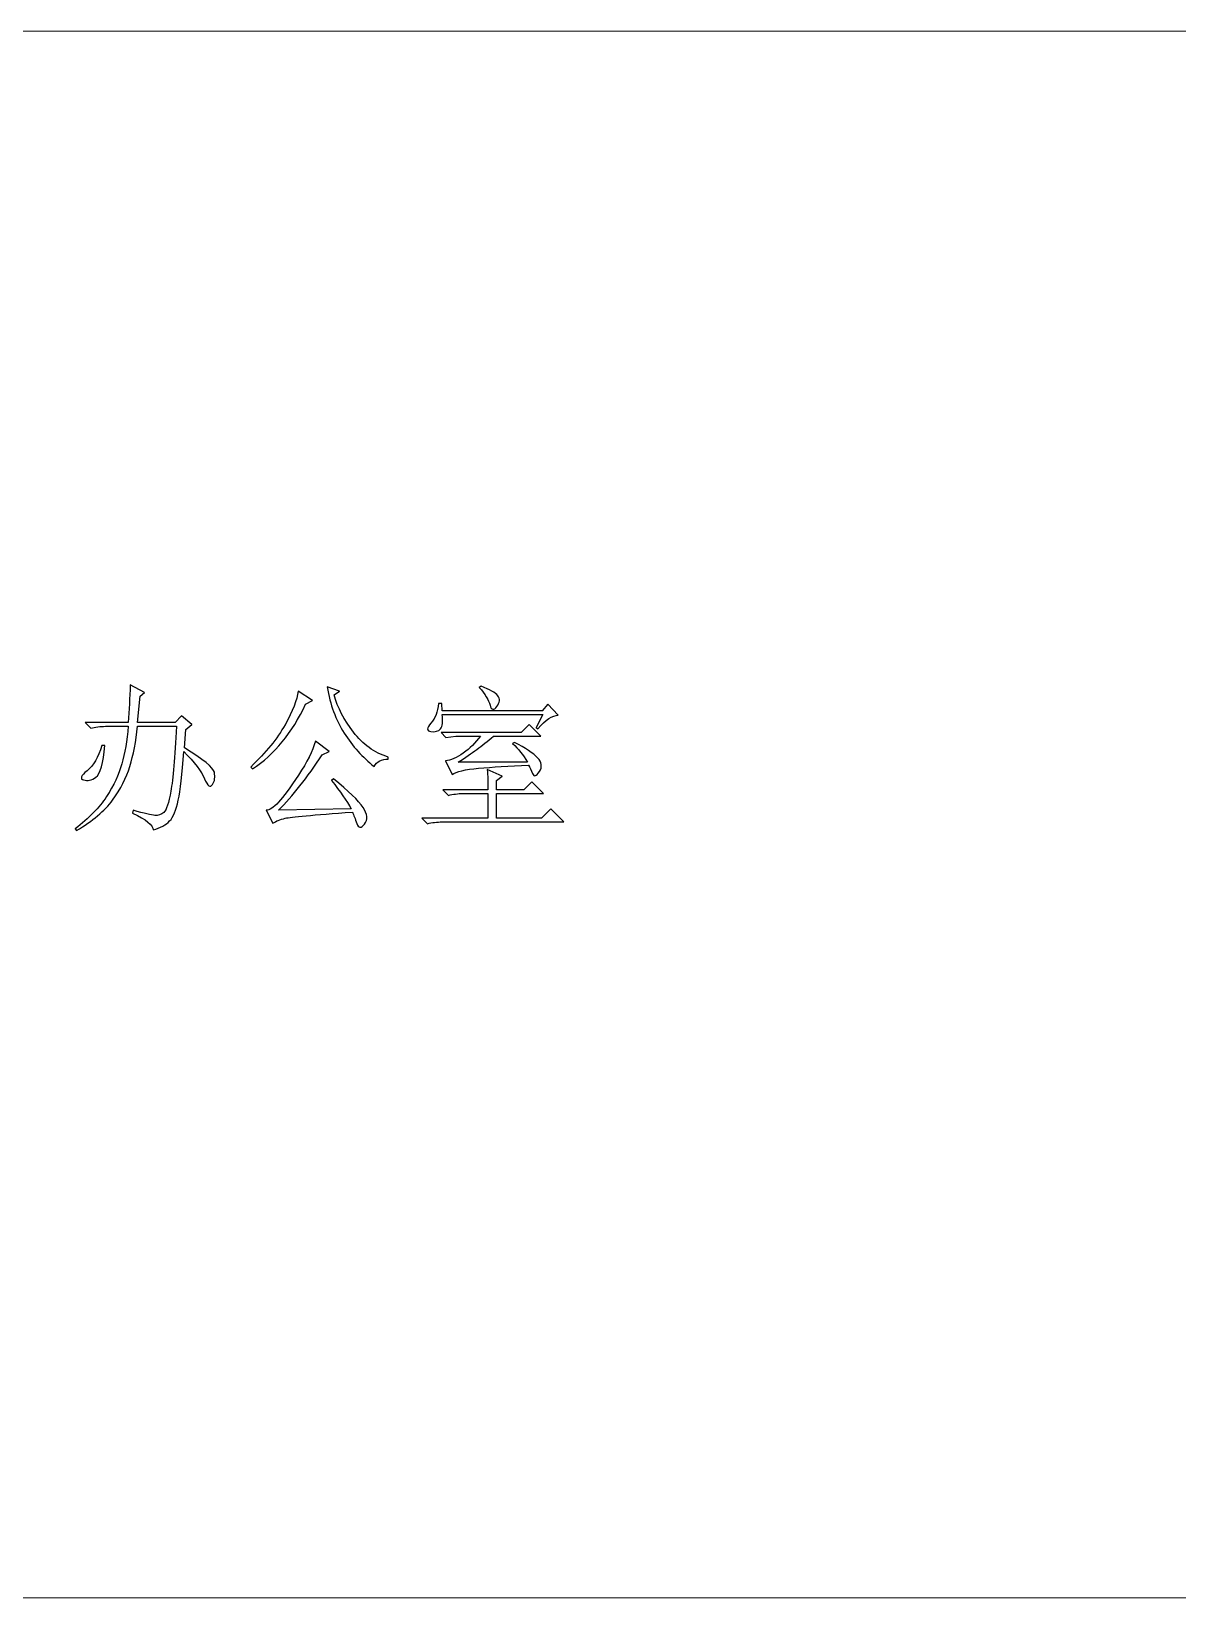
# Model space of a CAD drawing. Header units: millimetres. Extents: x -1478 to 887, y -2742 to 2769.
# Drawn here: x -345 to 271, y 906 to 1747 of the extents above; entities that cross this region are included whole.
import ezdxf

# ---------------------------------------------------------------- set-up
doc = ezdxf.new("R2010")
doc.units = ezdxf.units.MM
doc.header["$MEASUREMENT"] = 0
doc.layers.add('layer 1', color=7, linetype='Continuous')

msp = doc.modelspace()

# ---------------------------------------------------------------- linework, layer by layer
at = {"layer": 'layer 1', "color": 241, "lineweight": 20}
msp.add_lwpolyline([(-696.3776, 905.5119), (325.6468, 905.5119), (325.6468, 1747.1785), (-696.3776, 1747.1785), (-696.3776, 905.5119)], close=True, dxfattribs=at)
at = {"layer": 'layer 1', "color": 250}
for points, knots in [([(-262.4861, 1372.0671), (-262.4861, 1372.0671), (-263.1506, 1362.1277), (-263.1506, 1362.1277), (-263.1506, 1362.1277), (-252.985, 1355.9492), (-247.6265, 1351.5804), (-247.0751, 1349.0354), (-247.0751, 1349.0354), (-246.5237, 1346.5046), (-246.863, 1344.299), (-248.0789, 1342.4186), (-248.0789, 1342.4186), (-249.2948, 1340.5382), (-250.7228, 1341.5844), (-252.377, 1345.5573), (-252.377, 1345.5573), (-254.0312, 1349.5444), (-257.7355, 1354.3939), (-263.4758, 1360.1483), (-263.4758, 1360.1483), (-264.3665, 1347.9892), (-265.3562, 1339.2657), (-266.459, 1333.9638), (-266.459, 1333.9638), (-267.5618, 1328.6618), (-269.117, 1324.9575), (-271.0964, 1322.865), (-271.0964, 1322.865), (-273.09, 1320.7584), (-276.0732, 1319.1607), (-280.0461, 1318.0579), (-280.0461, 1318.0579), (-280.0461, 1320.716), (-283.6938, 1323.6992), (-290.9893, 1327.0076), (-290.9893, 1327.0076), (-290.9893, 1327.0076), (-290.65, 1328.6618), (-290.65, 1328.6618), (-290.65, 1328.6618), (-284.6835, 1326.8945), (-280.8237, 1325.9614), (-279.0564, 1325.8483), (-279.0564, 1325.8483), (-277.2891, 1325.7351), (-275.6914, 1326.2865), (-274.2493, 1327.5025), (-274.2493, 1327.5025), (-272.8213, 1328.7184), (-271.5489, 1332.5358), (-270.446, 1338.9405), (-270.446, 1338.9405), (-269.3291, 1345.3453), (-268.3394, 1356.9389), (-267.4628, 1373.7354), (-267.4628, 1373.7354), (-267.4628, 1373.7354), (-288.3313, 1373.7354), (-288.3313, 1373.7354), (-288.3313, 1373.7354), (-289.222, 1365.5492), (-290.5934, 1358.381), (-292.4739, 1352.1883), (-292.4739, 1352.1883), (-294.3543, 1346.0098), (-297.4506, 1339.9868), (-301.7487, 1334.1334), (-301.7487, 1334.1334), (-306.061, 1328.2801), (-312.5223, 1322.8085), (-321.1468, 1317.7327), (-321.1468, 1317.7327), (-321.1468, 1317.7327), (-321.7971, 1318.7224), (-321.7971, 1318.7224), (-321.7971, 1318.7224), (-314.5158, 1324.2506), (-308.9311, 1329.9908), (-305.0713, 1335.9573), (-305.0713, 1335.9573), (-301.1973, 1341.9237), (-298.4403, 1347.7771), (-296.7861, 1353.5173), (-296.7861, 1353.5173), (-295.1319, 1359.2576), (-293.9725, 1366.0016), (-293.308, 1373.7354), (-293.308, 1373.7354), (-293.308, 1373.7354), (-305.5661, 1373.7354), (-305.5661, 1373.7354), (-305.5661, 1373.7354), (-308.4362, 1373.7354), (-311.0943, 1373.3961), (-313.512, 1372.7316), (-313.512, 1372.7316), (-313.512, 1372.7316), (-316.4952, 1375.7148), (-316.4952, 1375.7148), (-316.4952, 1375.7148), (-316.4952, 1375.7148), (-293.308, 1375.7148), (-293.308, 1375.7148), (-293.308, 1375.7148), (-292.8697, 1382.3458), (-292.5304, 1389.0898), (-292.3042, 1395.9329), (-292.3042, 1395.9329), (-292.3042, 1395.9329), (-284.6835, 1391.96), (-284.6835, 1391.96), (-284.6835, 1391.96), (-284.6835, 1391.96), (-287.0023, 1389.9664), (-287.0023, 1389.9664), (-287.0023, 1389.9664), (-287.0023, 1389.9664), (-288.3313, 1375.7148), (-288.3313, 1375.7148), (-288.3313, 1375.7148), (-288.3313, 1375.7148), (-268.1273, 1375.7148), (-268.1273, 1375.7148), (-268.1273, 1375.7148), (-268.1273, 1375.7148), (-264.8048, 1379.3625), (-264.8048, 1379.3625), (-264.8048, 1379.3625), (-264.8048, 1379.3625), (-259.1777, 1374.7251), (-259.1777, 1374.7251), (-259.1777, 1374.7251), (-259.1777, 1374.7251), (-262.4861, 1372.0671), (-262.4861, 1372.0671)], [0, 0, 0, 0, 0.02941176, 0.02941176, 0.02941176, 0.02941176, 0.05882353, 0.05882353, 0.05882353, 0.05882353, 0.08823529, 0.08823529, 0.08823529, 0.08823529, 0.11764706, 0.11764706, 0.11764706, 0.11764706, 0.14705882, 0.14705882, 0.14705882, 0.14705882, 0.17647059, 0.17647059, 0.17647059, 0.17647059, 0.20588235, 0.20588235, 0.20588235, 0.20588235, 0.23529412, 0.23529412, 0.23529412, 0.23529412, 0.26470588, 0.26470588, 0.26470588, 0.26470588, 0.29411765, 0.29411765, 0.29411765, 0.29411765, 0.32352941, 0.32352941, 0.32352941, 0.32352941, 0.35294118, 0.35294118, 0.35294118, 0.35294118, 0.38235294, 0.38235294, 0.38235294, 0.38235294, 0.41176471, 0.41176471, 0.41176471, 0.41176471, 0.44117647, 0.44117647, 0.44117647, 0.44117647, 0.47058824, 0.47058824, 0.47058824, 0.47058824, 0.5, 0.5, 0.5, 0.5, 0.52941176, 0.52941176, 0.52941176, 0.52941176, 0.55882353, 0.55882353, 0.55882353, 0.55882353, 0.58823529, 0.58823529, 0.58823529, 0.58823529, 0.61764706, 0.61764706, 0.61764706, 0.61764706, 0.64705882, 0.64705882, 0.64705882, 0.64705882, 0.67647059, 0.67647059, 0.67647059, 0.67647059, 0.70588235, 0.70588235, 0.70588235, 0.70588235, 0.73529412, 0.73529412, 0.73529412, 0.73529412, 0.76470588, 0.76470588, 0.76470588, 0.76470588, 0.79411765, 0.79411765, 0.79411765, 0.79411765, 0.82352941, 0.82352941, 0.82352941, 0.82352941, 0.85294118, 0.85294118, 0.85294118, 0.85294118, 0.88235294, 0.88235294, 0.88235294, 0.88235294, 0.91176471, 0.91176471, 0.91176471, 0.91176471, 0.94117647, 0.94117647, 0.94117647, 0.94117647, 0.97058824, 0.97058824, 0.97058824, 0.97058824, 1, 1, 1, 1]), ([(-201.9732, 1392.6245), (-201.9732, 1392.6245), (-194.3526, 1387.6477), (-194.3526, 1387.6477), (-194.3526, 1387.6477), (-194.3526, 1387.6477), (-198.0003, 1385.6542), (-198.0003, 1385.6542), (-198.0003, 1385.6542), (-205.2958, 1370.2008), (-214.7969, 1358.5931), (-226.5035, 1350.8593), (-226.5035, 1350.8593), (-226.5035, 1350.8593), (-227.4932, 1351.8631), (-227.4932, 1351.8631), (-227.4932, 1351.8631), (-219.3212, 1359.5969), (-213.1851, 1367.161), (-209.099, 1374.5554), (-209.099, 1374.5554), (-205.013, 1381.964), (-202.6377, 1387.9729), (-201.9732, 1392.6245)], [0, 0, 0, 0, 0.16666667, 0.16666667, 0.16666667, 0.16666667, 0.33333333, 0.33333333, 0.33333333, 0.33333333, 0.5, 0.5, 0.5, 0.5, 0.66666667, 0.66666667, 0.66666667, 0.66666667, 0.83333333, 0.83333333, 0.83333333, 0.83333333, 1, 1, 1, 1]), ([(-179.7758, 1392.6245), (-179.7758, 1392.6245), (-182.759, 1390.6309), (-182.759, 1390.6309), (-182.759, 1390.6309), (-180.7654, 1383.7879), (-177.2874, 1377.1004), (-172.3248, 1370.5825), (-172.3248, 1370.5825), (-167.348, 1364.0647), (-161.1129, 1359.5969), (-153.6054, 1357.1651), (-153.6054, 1357.1651), (-153.6054, 1357.1651), (-153.6054, 1356.1612), (-153.6054, 1356.1612), (-153.6054, 1356.1612), (-157.14, 1356.1612), (-159.6708, 1354.8464), (-161.226, 1352.1883), (-161.226, 1352.1883), (-167.4045, 1357.052), (-172.763, 1363.0184), (-177.2874, 1370.0877), (-177.2874, 1370.0877), (-181.8258, 1377.1569), (-184.8515, 1385.4421), (-186.4067, 1394.9432), (-186.4067, 1394.9432), (-186.4067, 1394.9432), (-179.7758, 1392.6245), (-179.7758, 1392.6245)], [0, 0, 0, 0, 0.125, 0.125, 0.125, 0.125, 0.25, 0.25, 0.25, 0.25, 0.375, 0.375, 0.375, 0.375, 0.5, 0.5, 0.5, 0.5, 0.625, 0.625, 0.625, 0.625, 0.75, 0.75, 0.75, 0.75, 0.875, 0.875, 0.875, 0.875, 1, 1, 1, 1]), ([(-104.6861, 1394.6039), (-104.6861, 1394.6039), (-103.6964, 1395.2684), (-103.6964, 1395.2684), (-103.6964, 1395.2684), (-99.059, 1393.5011), (-96.0757, 1391.7903), (-94.7467, 1390.1361), (-94.7467, 1390.1361), (-93.4177, 1388.4819), (-93.5874, 1386.5449), (-95.2416, 1384.3393), (-95.2416, 1384.3393), (-96.8958, 1382.1195), (-98.1117, 1382.4023), (-98.8893, 1385.1593), (-98.8893, 1385.1593), (-99.6669, 1387.9163), (-101.5898, 1391.0692), (-104.6861, 1394.6039)], [0, 0, 0, 0, 0.2, 0.2, 0.2, 0.2, 0.4, 0.4, 0.4, 0.4, 0.6, 0.6, 0.6, 0.6, 0.8, 0.8, 0.8, 0.8, 1, 1, 1, 1]), ([(-74.2035, 1373.0709), (-74.2035, 1373.0709), (-70.5557, 1380.027), (-70.5557, 1380.027), (-70.5557, 1380.027), (-70.5557, 1380.027), (-124.5649, 1380.027), (-124.5649, 1380.027), (-124.5649, 1380.027), (-124.1266, 1376.2662), (-124.4659, 1373.7354), (-125.5687, 1372.4064), (-125.5687, 1372.4064), (-126.6715, 1371.0774), (-128.3823, 1370.5825), (-130.701, 1370.9077), (-130.701, 1370.9077), (-133.0197, 1371.247), (-133.0197, 1372.7316), (-130.701, 1375.3896), (-130.701, 1375.3896), (-128.3823, 1378.0335), (-126.9967, 1381.5681), (-126.5584, 1385.9935), (-126.5584, 1385.9935), (-126.5584, 1385.9935), (-124.9042, 1385.9935), (-124.9042, 1385.9935), (-124.9042, 1385.9935), (-124.9042, 1385.9935), (-124.5649, 1382.0206), (-124.5649, 1382.0206), (-124.5649, 1382.0206), (-124.5649, 1382.0206), (-70.895, 1382.0206), (-70.895, 1382.0206), (-70.895, 1382.0206), (-70.895, 1382.0206), (-67.9118, 1385.6542), (-67.9118, 1385.6542), (-67.9118, 1385.6542), (-67.9118, 1385.6542), (-62.2705, 1379.6877), (-62.2705, 1379.6877), (-62.2705, 1379.6877), (-65.3669, 1379.6877), (-69.0146, 1377.27), (-73.2138, 1372.4064), (-73.2138, 1372.4064), (-73.2138, 1372.4064), (-74.2035, 1373.0709), (-74.2035, 1373.0709)], [0, 0, 0, 0, 0.07692308, 0.07692308, 0.07692308, 0.07692308, 0.15384615, 0.15384615, 0.15384615, 0.15384615, 0.23076923, 0.23076923, 0.23076923, 0.23076923, 0.30769231, 0.30769231, 0.30769231, 0.30769231, 0.38461538, 0.38461538, 0.38461538, 0.38461538, 0.46153846, 0.46153846, 0.46153846, 0.46153846, 0.53846154, 0.53846154, 0.53846154, 0.53846154, 0.61538462, 0.61538462, 0.61538462, 0.61538462, 0.69230769, 0.69230769, 0.69230769, 0.69230769, 0.76923077, 0.76923077, 0.76923077, 0.76923077, 0.84615385, 0.84615385, 0.84615385, 0.84615385, 0.92307692, 0.92307692, 0.92307692, 0.92307692, 1, 1, 1, 1]), ([(-97.0654, 1368.4335), (-100.1618, 1365.7754), (-103.145, 1363.4002), (-106.0151, 1361.3077), (-106.0151, 1361.3077), (-108.8852, 1359.201), (-112.1937, 1356.9389), (-115.9545, 1354.507), (-115.9545, 1354.507), (-115.9545, 1354.507), (-78.8409, 1354.507), (-78.8409, 1354.507), (-78.8409, 1354.507), (-81.0465, 1358.2679), (-83.7045, 1361.5763), (-86.8009, 1364.4464), (-86.8009, 1364.4464), (-86.8009, 1364.4464), (-85.797, 1365.1109), (-85.797, 1365.1109), (-85.797, 1365.1109), (-79.8306, 1362.0146), (-75.688, 1359.2576), (-73.3693, 1356.8257), (-73.3693, 1356.8257), (-71.0506, 1354.3939), (-70.7254, 1351.9197), (-72.3796, 1349.3747), (-72.3796, 1349.3747), (-74.0338, 1346.8298), (-75.2497, 1346.5046), (-76.0273, 1348.385), (-76.0273, 1348.385), (-76.8049, 1350.2513), (-77.5119, 1351.75), (-78.1764, 1352.8528), (-78.1764, 1352.8528), (-88.7803, 1352.4145), (-97.7299, 1351.8631), (-105.0254, 1351.1986), (-105.0254, 1351.1986), (-112.3068, 1350.5341), (-117.0573, 1349.4313), (-119.2629, 1347.8761), (-119.2629, 1347.8761), (-119.2629, 1347.8761), (-122.9106, 1355.1715), (-122.9106, 1355.1715), (-122.9106, 1355.1715), (-120.0405, 1355.3978), (-116.8452, 1356.7692), (-113.3106, 1359.3141), (-113.3106, 1359.3141), (-109.776, 1361.8591), (-106.6796, 1364.8988), (-104.0216, 1368.4335), (-104.0216, 1368.4335), (-104.0216, 1368.4335), (-117.2835, 1368.4335), (-117.2835, 1368.4335), (-117.2835, 1368.4335), (-117.2835, 1368.4335), (-122.5855, 1367.769), (-122.5855, 1367.769), (-122.5855, 1367.769), (-122.5855, 1367.769), (-125.2294, 1370.4129), (-125.2294, 1370.4129), (-125.2294, 1370.4129), (-125.2294, 1370.4129), (-82.1493, 1370.4129), (-82.1493, 1370.4129), (-82.1493, 1370.4129), (-82.1493, 1370.4129), (-77.8512, 1374.7251), (-77.8512, 1374.7251), (-77.8512, 1374.7251), (-77.8512, 1374.7251), (-71.5454, 1368.4335), (-71.5454, 1368.4335), (-71.5454, 1368.4335), (-71.5454, 1368.4335), (-97.0654, 1368.4335), (-97.0654, 1368.4335)], [0, 0, 0, 0, 0.04761905, 0.04761905, 0.04761905, 0.04761905, 0.0952381, 0.0952381, 0.0952381, 0.0952381, 0.14285714, 0.14285714, 0.14285714, 0.14285714, 0.19047619, 0.19047619, 0.19047619, 0.19047619, 0.23809524, 0.23809524, 0.23809524, 0.23809524, 0.28571429, 0.28571429, 0.28571429, 0.28571429, 0.33333333, 0.33333333, 0.33333333, 0.33333333, 0.38095238, 0.38095238, 0.38095238, 0.38095238, 0.42857143, 0.42857143, 0.42857143, 0.42857143, 0.47619048, 0.47619048, 0.47619048, 0.47619048, 0.52380952, 0.52380952, 0.52380952, 0.52380952, 0.57142857, 0.57142857, 0.57142857, 0.57142857, 0.61904762, 0.61904762, 0.61904762, 0.61904762, 0.66666667, 0.66666667, 0.66666667, 0.66666667, 0.71428571, 0.71428571, 0.71428571, 0.71428571, 0.76190476, 0.76190476, 0.76190476, 0.76190476, 0.80952381, 0.80952381, 0.80952381, 0.80952381, 0.85714286, 0.85714286, 0.85714286, 0.85714286, 0.9047619, 0.9047619, 0.9047619, 0.9047619, 0.95238095, 0.95238095, 0.95238095, 0.95238095, 1, 1, 1, 1]), ([(-212.5771, 1328.6618), (-212.5771, 1328.6618), (-173.4841, 1329.3263), (-173.4841, 1329.3263), (-173.4841, 1329.3263), (-175.9159, 1333.7375), (-179.4506, 1338.8274), (-184.088, 1344.5676), (-184.088, 1344.5676), (-184.088, 1344.5676), (-183.0842, 1345.5573), (-183.0842, 1345.5573), (-183.0842, 1345.5573), (-174.9121, 1338.9405), (-169.6102, 1333.7941), (-167.1783, 1330.1605), (-167.1783, 1330.1605), (-164.7606, 1326.5128), (-164.4779, 1323.5295), (-166.3583, 1321.2108), (-166.3583, 1321.2108), (-168.2387, 1318.8921), (-169.6102, 1318.9911), (-170.5009, 1321.536), (-170.5009, 1321.536), (-171.3775, 1324.0809), (-172.1551, 1326.1169), (-172.8196, 1327.6721), (-172.8196, 1327.6721), (-194.0274, 1326.1169), (-206.0593, 1325.0141), (-208.9435, 1324.3496), (-208.9435, 1324.3496), (-211.8136, 1323.6992), (-214.0192, 1322.8085), (-215.5603, 1321.7057), (-215.5603, 1321.7057), (-215.5603, 1321.7057), (-219.2081, 1328.6618), (-219.2081, 1328.6618), (-219.2081, 1328.6618), (-217.4408, 1328.6618), (-215.2352, 1330.1039), (-212.5771, 1332.9741), (-212.5771, 1332.9741), (-209.9332, 1335.8442), (-206.342, 1340.7078), (-201.8177, 1347.5509), (-201.8177, 1347.5509), (-197.2792, 1354.3939), (-194.2536, 1360.4735), (-192.6984, 1365.7754), (-192.6984, 1365.7754), (-192.6984, 1365.7754), (-185.417, 1360.1483), (-185.417, 1360.1483), (-185.417, 1360.1483), (-185.417, 1360.1483), (-189.0506, 1358.4799), (-189.0506, 1358.4799), (-189.0506, 1358.4799), (-197.2227, 1346.1087), (-205.0696, 1336.1694), (-212.5771, 1328.6618)], [0, 0, 0, 0, 0.0625, 0.0625, 0.0625, 0.0625, 0.125, 0.125, 0.125, 0.125, 0.1875, 0.1875, 0.1875, 0.1875, 0.25, 0.25, 0.25, 0.25, 0.3125, 0.3125, 0.3125, 0.3125, 0.375, 0.375, 0.375, 0.375, 0.4375, 0.4375, 0.4375, 0.4375, 0.5, 0.5, 0.5, 0.5, 0.5625, 0.5625, 0.5625, 0.5625, 0.625, 0.625, 0.625, 0.625, 0.6875, 0.6875, 0.6875, 0.6875, 0.75, 0.75, 0.75, 0.75, 0.8125, 0.8125, 0.8125, 0.8125, 0.875, 0.875, 0.875, 0.875, 0.9375, 0.9375, 0.9375, 0.9375, 1, 1, 1, 1]), ([(-307.5597, 1363.4567), (-307.5597, 1363.4567), (-305.8913, 1363.4567), (-305.8913, 1363.4567), (-305.8913, 1363.4567), (-306.782, 1353.7435), (-308.3797, 1348.0457), (-310.6984, 1346.3915), (-310.6984, 1346.3915), (-313.0171, 1344.7373), (-315.2369, 1344.2425), (-317.3294, 1344.907), (-317.3294, 1344.907), (-319.4219, 1345.5573), (-318.8139, 1347.2257), (-315.5055, 1349.8696), (-315.5055, 1349.8696), (-312.1971, 1352.5276), (-309.539, 1357.052), (-307.5597, 1363.4567)], [0, 0, 0, 0, 0.2, 0.2, 0.2, 0.2, 0.4, 0.4, 0.4, 0.4, 0.6, 0.6, 0.6, 0.6, 0.8, 0.8, 0.8, 0.8, 1, 1, 1, 1]), ([(-100.0487, 1339.605), (-100.0487, 1343.578), (-100.1618, 1347.2257), (-100.3739, 1350.5341), (-100.3739, 1350.5341), (-100.3739, 1350.5341), (-92.428, 1346.8864), (-92.428, 1346.8864), (-92.428, 1346.8864), (-92.428, 1346.8864), (-95.4112, 1344.5676), (-95.4112, 1344.5676), (-95.4112, 1344.5676), (-95.4112, 1344.5676), (-95.4112, 1339.605), (-95.4112, 1339.605), (-95.4112, 1339.605), (-95.4112, 1339.605), (-80.8344, 1339.605), (-80.8344, 1339.605), (-80.8344, 1339.605), (-80.8344, 1339.605), (-76.5222, 1343.9031), (-76.5222, 1343.9031), (-76.5222, 1343.9031), (-76.5222, 1343.9031), (-70.2305, 1337.6115), (-70.2305, 1337.6115), (-70.2305, 1337.6115), (-70.2305, 1337.6115), (-95.4112, 1337.6115), (-95.4112, 1337.6115), (-95.4112, 1337.6115), (-95.4112, 1337.6115), (-95.4112, 1324.3496), (-95.4112, 1324.3496), (-95.4112, 1324.3496), (-95.4112, 1324.3496), (-71.2202, 1324.3496), (-71.2202, 1324.3496), (-71.2202, 1324.3496), (-71.2202, 1324.3496), (-66.2435, 1329.3263), (-66.2435, 1329.3263), (-66.2435, 1329.3263), (-66.2435, 1329.3263), (-59.2873, 1322.3702), (-59.2873, 1322.3702), (-59.2873, 1322.3702), (-59.2873, 1322.3702), (-124.5649, 1322.3702), (-124.5649, 1322.3702), (-124.5649, 1322.3702), (-127.4491, 1322.3702), (-130.093, 1322.0309), (-132.5248, 1321.3663), (-132.5248, 1321.3663), (-132.5248, 1321.3663), (-135.5081, 1324.3496), (-135.5081, 1324.3496), (-135.5081, 1324.3496), (-135.5081, 1324.3496), (-100.0487, 1324.3496), (-100.0487, 1324.3496), (-100.0487, 1324.3496), (-100.0487, 1324.3496), (-100.0487, 1337.6115), (-100.0487, 1337.6115), (-100.0487, 1337.6115), (-100.0487, 1337.6115), (-113.3106, 1337.6115), (-113.3106, 1337.6115), (-113.3106, 1337.6115), (-116.1807, 1337.6115), (-118.8246, 1337.2722), (-121.2564, 1336.6218), (-121.2564, 1336.6218), (-121.2564, 1336.6218), (-124.2397, 1339.605), (-124.2397, 1339.605), (-124.2397, 1339.605), (-124.2397, 1339.605), (-100.0487, 1339.605), (-100.0487, 1339.605)], [0, 0, 0, 0, 0.04761905, 0.04761905, 0.04761905, 0.04761905, 0.0952381, 0.0952381, 0.0952381, 0.0952381, 0.14285714, 0.14285714, 0.14285714, 0.14285714, 0.19047619, 0.19047619, 0.19047619, 0.19047619, 0.23809524, 0.23809524, 0.23809524, 0.23809524, 0.28571429, 0.28571429, 0.28571429, 0.28571429, 0.33333333, 0.33333333, 0.33333333, 0.33333333, 0.38095238, 0.38095238, 0.38095238, 0.38095238, 0.42857143, 0.42857143, 0.42857143, 0.42857143, 0.47619048, 0.47619048, 0.47619048, 0.47619048, 0.52380952, 0.52380952, 0.52380952, 0.52380952, 0.57142857, 0.57142857, 0.57142857, 0.57142857, 0.61904762, 0.61904762, 0.61904762, 0.61904762, 0.66666667, 0.66666667, 0.66666667, 0.66666667, 0.71428571, 0.71428571, 0.71428571, 0.71428571, 0.76190476, 0.76190476, 0.76190476, 0.76190476, 0.80952381, 0.80952381, 0.80952381, 0.80952381, 0.85714286, 0.85714286, 0.85714286, 0.85714286, 0.9047619, 0.9047619, 0.9047619, 0.9047619, 0.95238095, 0.95238095, 0.95238095, 0.95238095, 1, 1, 1, 1])]:
    msp.add_open_spline(points, degree=3, knots=knots, dxfattribs=at)
at = {"layer": 'layer 1', "color": 250, "lineweight": 20}
for points, knots in [([(-262.4861, 1372.0671), (-262.4861, 1372.0671), (-263.1506, 1362.1277), (-263.1506, 1362.1277), (-263.1506, 1362.1277), (-252.985, 1355.9492), (-247.6265, 1351.5804), (-247.0751, 1349.0354), (-247.0751, 1349.0354), (-246.5237, 1346.5046), (-246.863, 1344.299), (-248.0789, 1342.4186), (-248.0789, 1342.4186), (-249.2948, 1340.5382), (-250.7228, 1341.5844), (-252.377, 1345.5573), (-252.377, 1345.5573), (-254.0312, 1349.5444), (-257.7355, 1354.3939), (-263.4758, 1360.1483), (-263.4758, 1360.1483), (-264.3665, 1347.9892), (-265.3562, 1339.2657), (-266.459, 1333.9638), (-266.459, 1333.9638), (-267.5618, 1328.6618), (-269.117, 1324.9575), (-271.0964, 1322.865), (-271.0964, 1322.865), (-273.09, 1320.7584), (-276.0732, 1319.1607), (-280.0461, 1318.0579), (-280.0461, 1318.0579), (-280.0461, 1320.716), (-283.6938, 1323.6992), (-290.9893, 1327.0076), (-290.9893, 1327.0076), (-290.9893, 1327.0076), (-290.65, 1328.6618), (-290.65, 1328.6618), (-290.65, 1328.6618), (-284.6835, 1326.8945), (-280.8237, 1325.9614), (-279.0564, 1325.8483), (-279.0564, 1325.8483), (-277.2891, 1325.7351), (-275.6914, 1326.2865), (-274.2493, 1327.5025), (-274.2493, 1327.5025), (-272.8213, 1328.7184), (-271.5489, 1332.5358), (-270.446, 1338.9405), (-270.446, 1338.9405), (-269.3291, 1345.3453), (-268.3394, 1356.9389), (-267.4628, 1373.7354), (-267.4628, 1373.7354), (-267.4628, 1373.7354), (-288.3313, 1373.7354), (-288.3313, 1373.7354), (-288.3313, 1373.7354), (-289.222, 1365.5492), (-290.5934, 1358.381), (-292.4739, 1352.1883), (-292.4739, 1352.1883), (-294.3543, 1346.0098), (-297.4506, 1339.9868), (-301.7487, 1334.1334), (-301.7487, 1334.1334), (-306.061, 1328.2801), (-312.5223, 1322.8085), (-321.1468, 1317.7327), (-321.1468, 1317.7327), (-321.1468, 1317.7327), (-321.7971, 1318.7224), (-321.7971, 1318.7224), (-321.7971, 1318.7224), (-314.5158, 1324.2506), (-308.9311, 1329.9908), (-305.0713, 1335.9573), (-305.0713, 1335.9573), (-301.1973, 1341.9237), (-298.4403, 1347.7771), (-296.7861, 1353.5173), (-296.7861, 1353.5173), (-295.1319, 1359.2576), (-293.9725, 1366.0016), (-293.308, 1373.7354), (-293.308, 1373.7354), (-293.308, 1373.7354), (-305.5661, 1373.7354), (-305.5661, 1373.7354), (-305.5661, 1373.7354), (-308.4362, 1373.7354), (-311.0943, 1373.3961), (-313.512, 1372.7316), (-313.512, 1372.7316), (-313.512, 1372.7316), (-316.4952, 1375.7148), (-316.4952, 1375.7148), (-316.4952, 1375.7148), (-316.4952, 1375.7148), (-293.308, 1375.7148), (-293.308, 1375.7148), (-293.308, 1375.7148), (-292.8697, 1382.3458), (-292.5304, 1389.0898), (-292.3042, 1395.9329), (-292.3042, 1395.9329), (-292.3042, 1395.9329), (-284.6835, 1391.96), (-284.6835, 1391.96), (-284.6835, 1391.96), (-284.6835, 1391.96), (-287.0023, 1389.9664), (-287.0023, 1389.9664), (-287.0023, 1389.9664), (-287.0023, 1389.9664), (-288.3313, 1375.7148), (-288.3313, 1375.7148), (-288.3313, 1375.7148), (-288.3313, 1375.7148), (-268.1273, 1375.7148), (-268.1273, 1375.7148), (-268.1273, 1375.7148), (-268.1273, 1375.7148), (-264.8048, 1379.3625), (-264.8048, 1379.3625), (-264.8048, 1379.3625), (-264.8048, 1379.3625), (-259.1777, 1374.7251), (-259.1777, 1374.7251), (-259.1777, 1374.7251), (-259.1777, 1374.7251), (-262.4861, 1372.0671), (-262.4861, 1372.0671)], [0, 0, 0, 0, 0.02941176, 0.02941176, 0.02941176, 0.02941176, 0.05882353, 0.05882353, 0.05882353, 0.05882353, 0.08823529, 0.08823529, 0.08823529, 0.08823529, 0.11764706, 0.11764706, 0.11764706, 0.11764706, 0.14705882, 0.14705882, 0.14705882, 0.14705882, 0.17647059, 0.17647059, 0.17647059, 0.17647059, 0.20588235, 0.20588235, 0.20588235, 0.20588235, 0.23529412, 0.23529412, 0.23529412, 0.23529412, 0.26470588, 0.26470588, 0.26470588, 0.26470588, 0.29411765, 0.29411765, 0.29411765, 0.29411765, 0.32352941, 0.32352941, 0.32352941, 0.32352941, 0.35294118, 0.35294118, 0.35294118, 0.35294118, 0.38235294, 0.38235294, 0.38235294, 0.38235294, 0.41176471, 0.41176471, 0.41176471, 0.41176471, 0.44117647, 0.44117647, 0.44117647, 0.44117647, 0.47058824, 0.47058824, 0.47058824, 0.47058824, 0.5, 0.5, 0.5, 0.5, 0.52941176, 0.52941176, 0.52941176, 0.52941176, 0.55882353, 0.55882353, 0.55882353, 0.55882353, 0.58823529, 0.58823529, 0.58823529, 0.58823529, 0.61764706, 0.61764706, 0.61764706, 0.61764706, 0.64705882, 0.64705882, 0.64705882, 0.64705882, 0.67647059, 0.67647059, 0.67647059, 0.67647059, 0.70588235, 0.70588235, 0.70588235, 0.70588235, 0.73529412, 0.73529412, 0.73529412, 0.73529412, 0.76470588, 0.76470588, 0.76470588, 0.76470588, 0.79411765, 0.79411765, 0.79411765, 0.79411765, 0.82352941, 0.82352941, 0.82352941, 0.82352941, 0.85294118, 0.85294118, 0.85294118, 0.85294118, 0.88235294, 0.88235294, 0.88235294, 0.88235294, 0.91176471, 0.91176471, 0.91176471, 0.91176471, 0.94117647, 0.94117647, 0.94117647, 0.94117647, 0.97058824, 0.97058824, 0.97058824, 0.97058824, 1, 1, 1, 1]), ([(-201.9732, 1392.6245), (-201.9732, 1392.6245), (-194.3526, 1387.6477), (-194.3526, 1387.6477), (-194.3526, 1387.6477), (-194.3526, 1387.6477), (-198.0003, 1385.6542), (-198.0003, 1385.6542), (-198.0003, 1385.6542), (-205.2958, 1370.2008), (-214.7969, 1358.5931), (-226.5035, 1350.8593), (-226.5035, 1350.8593), (-226.5035, 1350.8593), (-227.4932, 1351.8631), (-227.4932, 1351.8631), (-227.4932, 1351.8631), (-219.3212, 1359.5969), (-213.1851, 1367.161), (-209.099, 1374.5554), (-209.099, 1374.5554), (-205.013, 1381.964), (-202.6377, 1387.9729), (-201.9732, 1392.6245)], [0, 0, 0, 0, 0.16666667, 0.16666667, 0.16666667, 0.16666667, 0.33333333, 0.33333333, 0.33333333, 0.33333333, 0.5, 0.5, 0.5, 0.5, 0.66666667, 0.66666667, 0.66666667, 0.66666667, 0.83333333, 0.83333333, 0.83333333, 0.83333333, 1, 1, 1, 1]), ([(-179.7758, 1392.6245), (-179.7758, 1392.6245), (-182.759, 1390.6309), (-182.759, 1390.6309), (-182.759, 1390.6309), (-180.7654, 1383.7879), (-177.2874, 1377.1004), (-172.3248, 1370.5825), (-172.3248, 1370.5825), (-167.348, 1364.0647), (-161.1129, 1359.5969), (-153.6054, 1357.1651), (-153.6054, 1357.1651), (-153.6054, 1357.1651), (-153.6054, 1356.1612), (-153.6054, 1356.1612), (-153.6054, 1356.1612), (-157.14, 1356.1612), (-159.6708, 1354.8464), (-161.226, 1352.1883), (-161.226, 1352.1883), (-167.4045, 1357.052), (-172.763, 1363.0184), (-177.2874, 1370.0877), (-177.2874, 1370.0877), (-181.8258, 1377.1569), (-184.8515, 1385.4421), (-186.4067, 1394.9432), (-186.4067, 1394.9432), (-186.4067, 1394.9432), (-179.7758, 1392.6245), (-179.7758, 1392.6245)], [0, 0, 0, 0, 0.125, 0.125, 0.125, 0.125, 0.25, 0.25, 0.25, 0.25, 0.375, 0.375, 0.375, 0.375, 0.5, 0.5, 0.5, 0.5, 0.625, 0.625, 0.625, 0.625, 0.75, 0.75, 0.75, 0.75, 0.875, 0.875, 0.875, 0.875, 1, 1, 1, 1]), ([(-104.6861, 1394.6039), (-104.6861, 1394.6039), (-103.6964, 1395.2684), (-103.6964, 1395.2684), (-103.6964, 1395.2684), (-99.059, 1393.5011), (-96.0757, 1391.7903), (-94.7467, 1390.1361), (-94.7467, 1390.1361), (-93.4177, 1388.4819), (-93.5874, 1386.5449), (-95.2416, 1384.3393), (-95.2416, 1384.3393), (-96.8958, 1382.1195), (-98.1117, 1382.4023), (-98.8893, 1385.1593), (-98.8893, 1385.1593), (-99.6669, 1387.9163), (-101.5898, 1391.0692), (-104.6861, 1394.6039)], [0, 0, 0, 0, 0.2, 0.2, 0.2, 0.2, 0.4, 0.4, 0.4, 0.4, 0.6, 0.6, 0.6, 0.6, 0.8, 0.8, 0.8, 0.8, 1, 1, 1, 1]), ([(-74.2035, 1373.0709), (-74.2035, 1373.0709), (-70.5557, 1380.027), (-70.5557, 1380.027), (-70.5557, 1380.027), (-70.5557, 1380.027), (-124.5649, 1380.027), (-124.5649, 1380.027), (-124.5649, 1380.027), (-124.1266, 1376.2662), (-124.4659, 1373.7354), (-125.5687, 1372.4064), (-125.5687, 1372.4064), (-126.6715, 1371.0774), (-128.3823, 1370.5825), (-130.701, 1370.9077), (-130.701, 1370.9077), (-133.0197, 1371.247), (-133.0197, 1372.7316), (-130.701, 1375.3896), (-130.701, 1375.3896), (-128.3823, 1378.0335), (-126.9967, 1381.5681), (-126.5584, 1385.9935), (-126.5584, 1385.9935), (-126.5584, 1385.9935), (-124.9042, 1385.9935), (-124.9042, 1385.9935), (-124.9042, 1385.9935), (-124.9042, 1385.9935), (-124.5649, 1382.0206), (-124.5649, 1382.0206), (-124.5649, 1382.0206), (-124.5649, 1382.0206), (-70.895, 1382.0206), (-70.895, 1382.0206), (-70.895, 1382.0206), (-70.895, 1382.0206), (-67.9118, 1385.6542), (-67.9118, 1385.6542), (-67.9118, 1385.6542), (-67.9118, 1385.6542), (-62.2705, 1379.6877), (-62.2705, 1379.6877), (-62.2705, 1379.6877), (-65.3669, 1379.6877), (-69.0146, 1377.27), (-73.2138, 1372.4064), (-73.2138, 1372.4064), (-73.2138, 1372.4064), (-74.2035, 1373.0709), (-74.2035, 1373.0709)], [0, 0, 0, 0, 0.07692308, 0.07692308, 0.07692308, 0.07692308, 0.15384615, 0.15384615, 0.15384615, 0.15384615, 0.23076923, 0.23076923, 0.23076923, 0.23076923, 0.30769231, 0.30769231, 0.30769231, 0.30769231, 0.38461538, 0.38461538, 0.38461538, 0.38461538, 0.46153846, 0.46153846, 0.46153846, 0.46153846, 0.53846154, 0.53846154, 0.53846154, 0.53846154, 0.61538462, 0.61538462, 0.61538462, 0.61538462, 0.69230769, 0.69230769, 0.69230769, 0.69230769, 0.76923077, 0.76923077, 0.76923077, 0.76923077, 0.84615385, 0.84615385, 0.84615385, 0.84615385, 0.92307692, 0.92307692, 0.92307692, 0.92307692, 1, 1, 1, 1]), ([(-97.0654, 1368.4335), (-100.1618, 1365.7754), (-103.145, 1363.4002), (-106.0151, 1361.3077), (-106.0151, 1361.3077), (-108.8852, 1359.201), (-112.1937, 1356.9389), (-115.9545, 1354.507), (-115.9545, 1354.507), (-115.9545, 1354.507), (-78.8409, 1354.507), (-78.8409, 1354.507), (-78.8409, 1354.507), (-81.0465, 1358.2679), (-83.7045, 1361.5763), (-86.8009, 1364.4464), (-86.8009, 1364.4464), (-86.8009, 1364.4464), (-85.797, 1365.1109), (-85.797, 1365.1109), (-85.797, 1365.1109), (-79.8306, 1362.0146), (-75.688, 1359.2576), (-73.3693, 1356.8257), (-73.3693, 1356.8257), (-71.0506, 1354.3939), (-70.7254, 1351.9197), (-72.3796, 1349.3747), (-72.3796, 1349.3747), (-74.0338, 1346.8298), (-75.2497, 1346.5046), (-76.0273, 1348.385), (-76.0273, 1348.385), (-76.8049, 1350.2513), (-77.5119, 1351.75), (-78.1764, 1352.8528), (-78.1764, 1352.8528), (-88.7803, 1352.4145), (-97.7299, 1351.8631), (-105.0254, 1351.1986), (-105.0254, 1351.1986), (-112.3068, 1350.5341), (-117.0573, 1349.4313), (-119.2629, 1347.8761), (-119.2629, 1347.8761), (-119.2629, 1347.8761), (-122.9106, 1355.1715), (-122.9106, 1355.1715), (-122.9106, 1355.1715), (-120.0405, 1355.3978), (-116.8452, 1356.7692), (-113.3106, 1359.3141), (-113.3106, 1359.3141), (-109.776, 1361.8591), (-106.6796, 1364.8988), (-104.0216, 1368.4335), (-104.0216, 1368.4335), (-104.0216, 1368.4335), (-117.2835, 1368.4335), (-117.2835, 1368.4335), (-117.2835, 1368.4335), (-117.2835, 1368.4335), (-122.5855, 1367.769), (-122.5855, 1367.769), (-122.5855, 1367.769), (-122.5855, 1367.769), (-125.2294, 1370.4129), (-125.2294, 1370.4129), (-125.2294, 1370.4129), (-125.2294, 1370.4129), (-82.1493, 1370.4129), (-82.1493, 1370.4129), (-82.1493, 1370.4129), (-82.1493, 1370.4129), (-77.8512, 1374.7251), (-77.8512, 1374.7251), (-77.8512, 1374.7251), (-77.8512, 1374.7251), (-71.5454, 1368.4335), (-71.5454, 1368.4335), (-71.5454, 1368.4335), (-71.5454, 1368.4335), (-97.0654, 1368.4335), (-97.0654, 1368.4335)], [0, 0, 0, 0, 0.04761905, 0.04761905, 0.04761905, 0.04761905, 0.0952381, 0.0952381, 0.0952381, 0.0952381, 0.14285714, 0.14285714, 0.14285714, 0.14285714, 0.19047619, 0.19047619, 0.19047619, 0.19047619, 0.23809524, 0.23809524, 0.23809524, 0.23809524, 0.28571429, 0.28571429, 0.28571429, 0.28571429, 0.33333333, 0.33333333, 0.33333333, 0.33333333, 0.38095238, 0.38095238, 0.38095238, 0.38095238, 0.42857143, 0.42857143, 0.42857143, 0.42857143, 0.47619048, 0.47619048, 0.47619048, 0.47619048, 0.52380952, 0.52380952, 0.52380952, 0.52380952, 0.57142857, 0.57142857, 0.57142857, 0.57142857, 0.61904762, 0.61904762, 0.61904762, 0.61904762, 0.66666667, 0.66666667, 0.66666667, 0.66666667, 0.71428571, 0.71428571, 0.71428571, 0.71428571, 0.76190476, 0.76190476, 0.76190476, 0.76190476, 0.80952381, 0.80952381, 0.80952381, 0.80952381, 0.85714286, 0.85714286, 0.85714286, 0.85714286, 0.9047619, 0.9047619, 0.9047619, 0.9047619, 0.95238095, 0.95238095, 0.95238095, 0.95238095, 1, 1, 1, 1]), ([(-212.5771, 1328.6618), (-212.5771, 1328.6618), (-173.4841, 1329.3263), (-173.4841, 1329.3263), (-173.4841, 1329.3263), (-175.9159, 1333.7375), (-179.4506, 1338.8274), (-184.088, 1344.5676), (-184.088, 1344.5676), (-184.088, 1344.5676), (-183.0842, 1345.5573), (-183.0842, 1345.5573), (-183.0842, 1345.5573), (-174.9121, 1338.9405), (-169.6102, 1333.7941), (-167.1783, 1330.1605), (-167.1783, 1330.1605), (-164.7606, 1326.5128), (-164.4779, 1323.5295), (-166.3583, 1321.2108), (-166.3583, 1321.2108), (-168.2387, 1318.8921), (-169.6102, 1318.9911), (-170.5009, 1321.536), (-170.5009, 1321.536), (-171.3775, 1324.0809), (-172.1551, 1326.1169), (-172.8196, 1327.6721), (-172.8196, 1327.6721), (-194.0274, 1326.1169), (-206.0593, 1325.0141), (-208.9435, 1324.3496), (-208.9435, 1324.3496), (-211.8136, 1323.6992), (-214.0192, 1322.8085), (-215.5603, 1321.7057), (-215.5603, 1321.7057), (-215.5603, 1321.7057), (-219.2081, 1328.6618), (-219.2081, 1328.6618), (-219.2081, 1328.6618), (-217.4408, 1328.6618), (-215.2352, 1330.1039), (-212.5771, 1332.9741), (-212.5771, 1332.9741), (-209.9332, 1335.8442), (-206.342, 1340.7078), (-201.8177, 1347.5509), (-201.8177, 1347.5509), (-197.2792, 1354.3939), (-194.2536, 1360.4735), (-192.6984, 1365.7754), (-192.6984, 1365.7754), (-192.6984, 1365.7754), (-185.417, 1360.1483), (-185.417, 1360.1483), (-185.417, 1360.1483), (-185.417, 1360.1483), (-189.0506, 1358.4799), (-189.0506, 1358.4799), (-189.0506, 1358.4799), (-197.2227, 1346.1087), (-205.0696, 1336.1694), (-212.5771, 1328.6618)], [0, 0, 0, 0, 0.0625, 0.0625, 0.0625, 0.0625, 0.125, 0.125, 0.125, 0.125, 0.1875, 0.1875, 0.1875, 0.1875, 0.25, 0.25, 0.25, 0.25, 0.3125, 0.3125, 0.3125, 0.3125, 0.375, 0.375, 0.375, 0.375, 0.4375, 0.4375, 0.4375, 0.4375, 0.5, 0.5, 0.5, 0.5, 0.5625, 0.5625, 0.5625, 0.5625, 0.625, 0.625, 0.625, 0.625, 0.6875, 0.6875, 0.6875, 0.6875, 0.75, 0.75, 0.75, 0.75, 0.8125, 0.8125, 0.8125, 0.8125, 0.875, 0.875, 0.875, 0.875, 0.9375, 0.9375, 0.9375, 0.9375, 1, 1, 1, 1]), ([(-307.5597, 1363.4567), (-307.5597, 1363.4567), (-305.8913, 1363.4567), (-305.8913, 1363.4567), (-305.8913, 1363.4567), (-306.782, 1353.7435), (-308.3797, 1348.0457), (-310.6984, 1346.3915), (-310.6984, 1346.3915), (-313.0171, 1344.7373), (-315.2369, 1344.2425), (-317.3294, 1344.907), (-317.3294, 1344.907), (-319.4219, 1345.5573), (-318.8139, 1347.2257), (-315.5055, 1349.8696), (-315.5055, 1349.8696), (-312.1971, 1352.5276), (-309.539, 1357.052), (-307.5597, 1363.4567)], [0, 0, 0, 0, 0.2, 0.2, 0.2, 0.2, 0.4, 0.4, 0.4, 0.4, 0.6, 0.6, 0.6, 0.6, 0.8, 0.8, 0.8, 0.8, 1, 1, 1, 1]), ([(-100.0487, 1339.605), (-100.0487, 1343.578), (-100.1618, 1347.2257), (-100.3739, 1350.5341), (-100.3739, 1350.5341), (-100.3739, 1350.5341), (-92.428, 1346.8864), (-92.428, 1346.8864), (-92.428, 1346.8864), (-92.428, 1346.8864), (-95.4112, 1344.5676), (-95.4112, 1344.5676), (-95.4112, 1344.5676), (-95.4112, 1344.5676), (-95.4112, 1339.605), (-95.4112, 1339.605), (-95.4112, 1339.605), (-95.4112, 1339.605), (-80.8344, 1339.605), (-80.8344, 1339.605), (-80.8344, 1339.605), (-80.8344, 1339.605), (-76.5222, 1343.9031), (-76.5222, 1343.9031), (-76.5222, 1343.9031), (-76.5222, 1343.9031), (-70.2305, 1337.6115), (-70.2305, 1337.6115), (-70.2305, 1337.6115), (-70.2305, 1337.6115), (-95.4112, 1337.6115), (-95.4112, 1337.6115), (-95.4112, 1337.6115), (-95.4112, 1337.6115), (-95.4112, 1324.3496), (-95.4112, 1324.3496), (-95.4112, 1324.3496), (-95.4112, 1324.3496), (-71.2202, 1324.3496), (-71.2202, 1324.3496), (-71.2202, 1324.3496), (-71.2202, 1324.3496), (-66.2435, 1329.3263), (-66.2435, 1329.3263), (-66.2435, 1329.3263), (-66.2435, 1329.3263), (-59.2873, 1322.3702), (-59.2873, 1322.3702), (-59.2873, 1322.3702), (-59.2873, 1322.3702), (-124.5649, 1322.3702), (-124.5649, 1322.3702), (-124.5649, 1322.3702), (-127.4491, 1322.3702), (-130.093, 1322.0309), (-132.5248, 1321.3663), (-132.5248, 1321.3663), (-132.5248, 1321.3663), (-135.5081, 1324.3496), (-135.5081, 1324.3496), (-135.5081, 1324.3496), (-135.5081, 1324.3496), (-100.0487, 1324.3496), (-100.0487, 1324.3496), (-100.0487, 1324.3496), (-100.0487, 1324.3496), (-100.0487, 1337.6115), (-100.0487, 1337.6115), (-100.0487, 1337.6115), (-100.0487, 1337.6115), (-113.3106, 1337.6115), (-113.3106, 1337.6115), (-113.3106, 1337.6115), (-116.1807, 1337.6115), (-118.8246, 1337.2722), (-121.2564, 1336.6218), (-121.2564, 1336.6218), (-121.2564, 1336.6218), (-124.2397, 1339.605), (-124.2397, 1339.605), (-124.2397, 1339.605), (-124.2397, 1339.605), (-100.0487, 1339.605), (-100.0487, 1339.605)], [0, 0, 0, 0, 0.04761905, 0.04761905, 0.04761905, 0.04761905, 0.0952381, 0.0952381, 0.0952381, 0.0952381, 0.14285714, 0.14285714, 0.14285714, 0.14285714, 0.19047619, 0.19047619, 0.19047619, 0.19047619, 0.23809524, 0.23809524, 0.23809524, 0.23809524, 0.28571429, 0.28571429, 0.28571429, 0.28571429, 0.33333333, 0.33333333, 0.33333333, 0.33333333, 0.38095238, 0.38095238, 0.38095238, 0.38095238, 0.42857143, 0.42857143, 0.42857143, 0.42857143, 0.47619048, 0.47619048, 0.47619048, 0.47619048, 0.52380952, 0.52380952, 0.52380952, 0.52380952, 0.57142857, 0.57142857, 0.57142857, 0.57142857, 0.61904762, 0.61904762, 0.61904762, 0.61904762, 0.66666667, 0.66666667, 0.66666667, 0.66666667, 0.71428571, 0.71428571, 0.71428571, 0.71428571, 0.76190476, 0.76190476, 0.76190476, 0.76190476, 0.80952381, 0.80952381, 0.80952381, 0.80952381, 0.85714286, 0.85714286, 0.85714286, 0.85714286, 0.9047619, 0.9047619, 0.9047619, 0.9047619, 0.95238095, 0.95238095, 0.95238095, 0.95238095, 1, 1, 1, 1])]:
    msp.add_open_spline(points, degree=3, knots=knots, dxfattribs=at)

doc.saveas('drawing.dxf')
